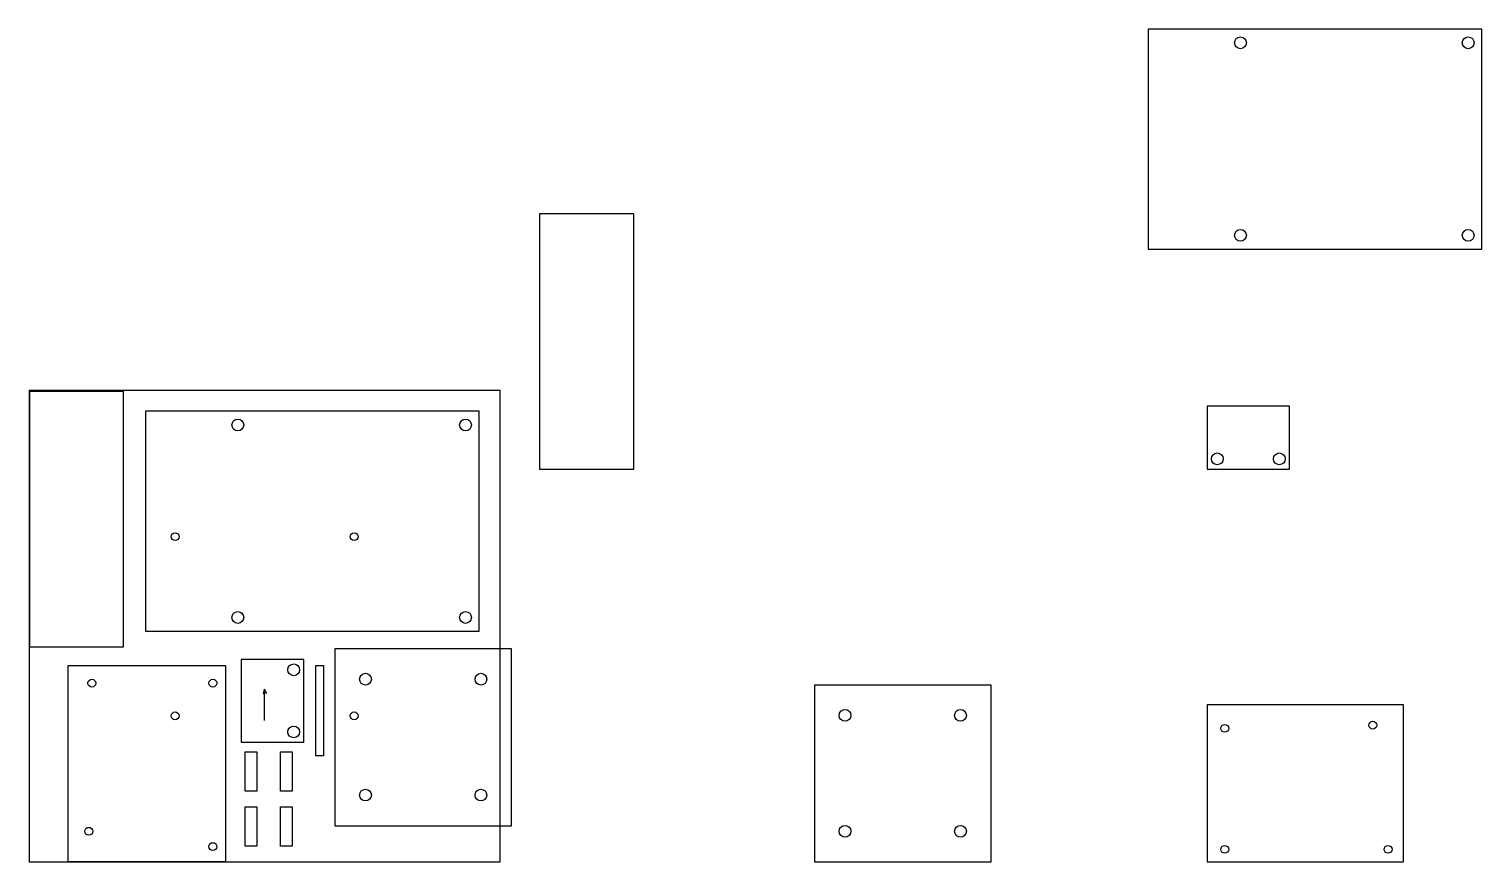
# Model space of a CAD drawing. Header units: millimetres. Extents: x 0 to 370, y 0 to 212.
import ezdxf

# ---------------------------------------------------------------- set-up
doc = ezdxf.new("R2010")
doc.units = ezdxf.units.MM
doc.layers.get('0').update_dxf_attribs({"lineweight": 25, "true_color": 0xffffff})

msp = doc.modelspace()

# ---------------------------------------------------------------- linework, layer by layer
for p, q in [((370, 212), (285, 212)), ((285, 212), (285, 156)), ((370, 156), (370, 212)), ((154, 165), (130, 165)), ((130, 165), (130, 100)), ((154, 100), (154, 165)), ((285, 156), (370, 156)), ((120, 120), (0, 120)), ((0, 120), (0, 0)), ((24.09, 119.74), (0.09, 119.74)), ((0.09, 119.74), (0.09, 54.74)), ((24.09, 54.74), (24.09, 119.74)), ((120, 0), (120, 120)), ((114.66, 114.72), (29.66, 114.72)), ((29.66, 114.72), (29.66, 58.72)), ((114.66, 58.72), (114.66, 114.72)), ((321, 116), (300, 116)), ((300, 116), (300, 100)), ((321, 100), (321, 116)), ((130, 100), (154, 100)), ((300, 100), (321, 100)), ((29.66, 58.72), (114.66, 58.72)), ((0.09, 54.74), (24.09, 54.74)), ((122.87, 54.21), (77.87, 54.21)), ((77.87, 54.21), (77.87, 9.21)), ((122.87, 9.21), (122.87, 54.21)), ((10, 0), (10, 50)), ((10, 50), (50, 50)), ((50, 50), (50, 0)), ((70, 51.5), (54, 51.5)), ((54, 51.5), (54, 30.5)), ((70, 30.5), (70, 51.5)), ((73, 50), (75, 50)), ((73, 27), (73, 50)), ((75, 50), (75, 27)), ((245, 45), (200, 45)), ((200, 45), (200, 0)), ((245, 0), (245, 45)), ((60, 44), (59.62, 42.87)), ((59.62, 42.87), (60, 42.87)), ((60, 36), (60, 44)), ((60, 42.87), (60, 44)), ((60, 44), (60.46, 42.95)), ((60.46, 42.95), (60, 42.87)), ((60, 42.87), (60, 42.87)), ((350, 40), (300, 40)), ((300, 40), (300, 0)), ((350, 0), (350, 40)), ((54, 30.5), (70, 30.5)), ((55, 28), (58, 28)), ((55, 18), (55, 28)), ((58, 28), (58, 18)), ((64, 28), (67, 28)), ((64, 18), (64, 28)), ((67, 28), (67, 18)), ((75, 27), (73, 27)), ((58, 18), (55, 18)), ((67, 18), (64, 18)), ((55, 14), (58, 14)), ((55, 4), (55, 14)), ((58, 14), (58, 4)), ((64, 14), (67, 14)), ((64, 4), (64, 14)), ((67, 14), (67, 4)), ((77.87, 9.21), (122.87, 9.21)), ((58, 4), (55, 4)), ((67, 4), (64, 4)), ((0, 0), (120, 0)), ((50, 0), (10, 0)), ((200, 0), (245, 0)), ((300, 0), (350, 0))]:
    msp.add_line(p, q)
for centre, radius in [((308.5, 208.5), 1.5), ((366.5, 208.5), 1.5), ((308.5, 159.5), 1.5), ((366.5, 159.5), 1.5), ((53.16, 111.22), 1.5), ((111.16, 111.22), 1.5), ((302.6, 102.6), 1.5), ((318.4, 102.6), 1.5), ((37.2, 82.8), 1), ((82.8, 82.8), 1), ((53.16, 62.22), 1.5), ((111.16, 62.22), 1.5), ((67.4, 48.9), 1.5), ((16, 45.5), 1), ((46.8, 45.5), 1), ((85.67, 46.51), 1.5), ((115.07, 46.51), 1.5), ((37.2, 37.2), 1), ((82.8, 37.2), 1), ((207.8, 37.3), 1.5), ((237.2, 37.3), 1.5), ((67.4, 33.1), 1.5), ((304.5, 34), 1), ((342.2, 34.8), 1), ((85.67, 17.01), 1.5), ((115.07, 17.01), 1.5), ((15.2, 7.8), 1), ((207.8, 7.8), 1.5), ((237.2, 7.8), 1.5), ((46.8, 3.9), 1), ((304.5, 3.2), 1), ((346.1, 3.2), 1)]:
    msp.add_circle(centre, radius)

doc.saveas('drawing.dxf')
